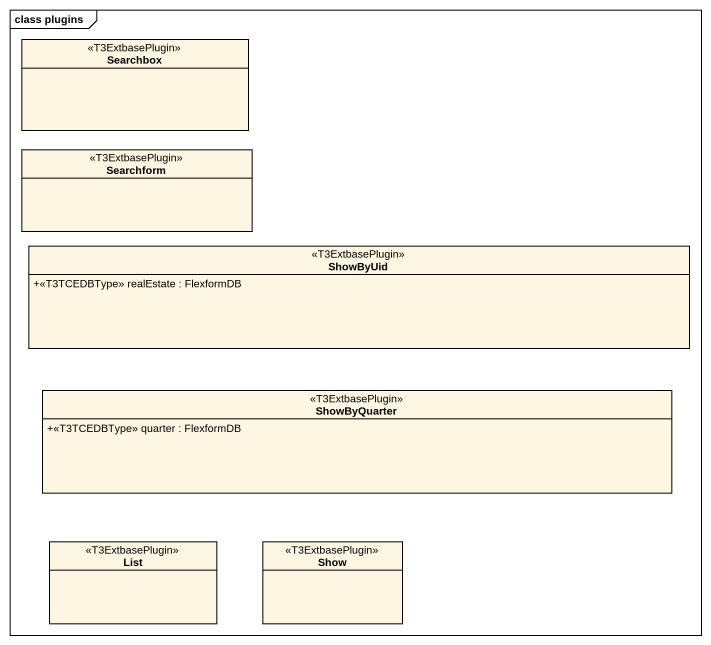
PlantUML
@startuml
mainframe class plugins
hide circle
hide empty members
skinparam classAttributeIconSize 0
interface Searchbox <<T3ExtbasePlugin>>
interface Searchform <<T3ExtbasePlugin>>
interface ShowByUid <<T3ExtbasePlugin>> {
  +<<T3TCEDBType>> realEstate : FlexformDB
}
interface ShowByQuarter <<T3ExtbasePlugin>> {
  +<<T3TCEDBType>> quarter : FlexformDB
}
interface List <<T3ExtbasePlugin>>
interface "Show" as Show_ <<T3ExtbasePlugin>>
@enduml
